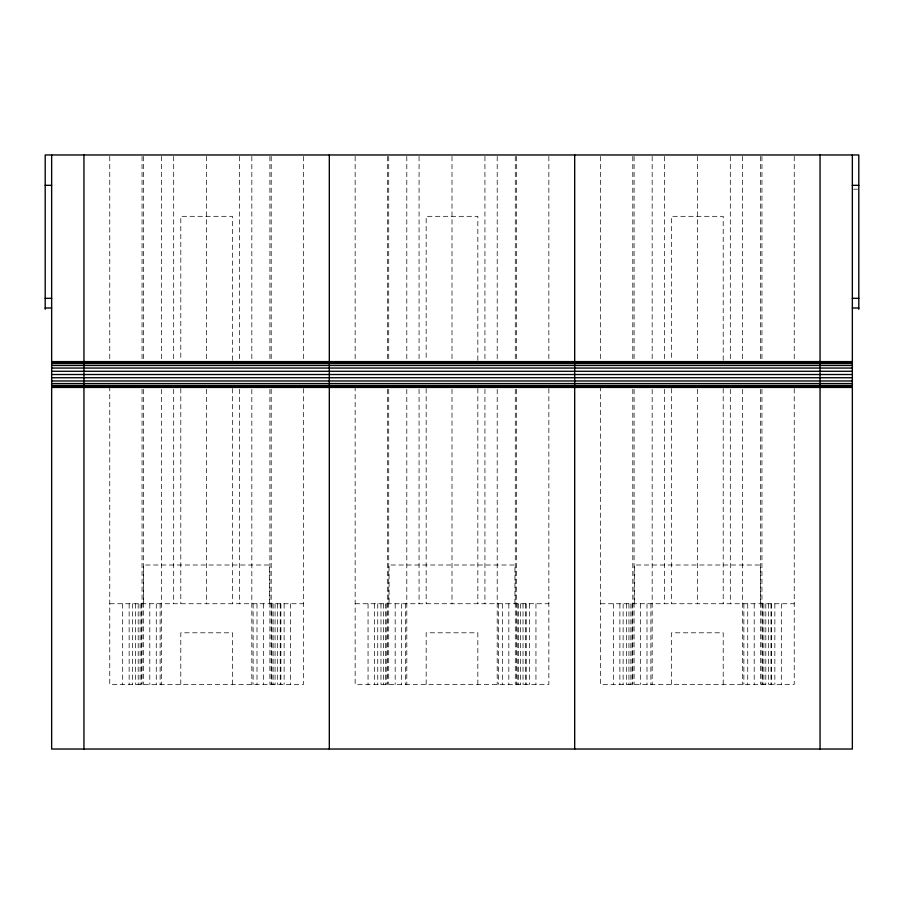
<?xml version="1.0" encoding="UTF-8"?>
<svg xmlns="http://www.w3.org/2000/svg" width="904" height="904" viewBox="0 0 904 904"><rect width="100%" height="100%" fill="white"/><g stroke="black" fill="none" stroke-linecap="round" stroke-linejoin="round"><path stroke-width="0.68" stroke-dasharray="4.52 3.39" d="M853.636 189.196L857.512 189.196M109.768 603.748L303.484 603.748M355.148 603.748L548.852 603.748M600.516 603.748L794.232 603.748M794.232 156.381L794.232 361.114M794.232 388.573L794.232 684.452L600.516 684.452L600.516 388.065M781.316 603.748L781.316 684.452M774.852 603.748L774.852 684.452M771.632 603.748L771.632 684.452M770.988 603.748L770.988 684.452M768.4 603.748L768.4 684.452M765.812 603.748L765.812 684.452M763.88 603.748L763.88 684.452M762.592 603.748L762.592 684.452M761.948 156.381L761.948 361.012M761.948 389.24L761.948 684.452M760.648 156.381L760.648 361.114M760.648 389.353L760.648 684.452M760.332 603.748L760.332 565L634.416 565L634.416 603.748M754.196 603.748L754.196 684.452M747.732 603.748L747.732 684.452M743.868 603.748L743.868 684.452M742.568 156.381L742.568 361.114M742.568 389.353L742.568 684.452M730.308 156.381L730.308 361.012M730.308 389.24L730.308 603.748M723.2 360.3L723.2 216.316L671.548 216.316L671.548 360.3M723.2 388.539L723.2 603.748M723.2 684.452L723.2 632.8L671.548 632.8L671.548 684.452M697.368 156.381L697.368 361.012M697.368 389.24L697.368 603.748M671.548 388.539L671.548 603.748M664.44 156.381L664.44 361.012M664.44 389.24L664.44 603.748M652.168 156.381L652.168 361.114M652.168 389.353L652.168 684.452M650.88 603.748L650.88 684.452M647.004 603.748L647.004 684.452M640.552 603.748L640.552 684.452M634.088 156.381L634.088 361.114M634.088 389.353L634.088 684.452M632.8 156.381L632.8 361.012M632.8 389.24L632.8 684.452M632.156 603.748L632.156 684.452M630.868 603.748L630.868 684.452M628.924 603.748L628.924 684.452M626.348 603.748L626.348 684.452M623.116 603.748L623.116 684.452M619.884 603.748L619.884 684.452M613.432 603.748L613.432 684.452M600.516 156.381L600.516 361.114M548.852 156.381L548.852 361.114M548.852 388.573L548.852 684.452L355.148 684.452L355.148 388.065M535.948 603.748L535.948 684.452M529.484 603.748L529.484 684.452M526.252 603.748L526.252 684.452M525.608 603.748L525.608 684.452M523.032 603.748L523.032 684.452M520.444 603.748L520.444 684.452M518.512 603.748L518.512 684.452M517.212 603.748L517.212 684.452M516.568 156.381L516.568 361.012M516.568 389.24L516.568 684.452M515.28 156.381L515.28 361.114M515.28 389.353L515.28 684.452M514.952 603.748L514.952 565L389.048 565L389.048 603.748M508.828 603.748L508.828 684.452M502.364 603.748L502.364 684.452M498.488 603.748L498.488 684.452M497.2 156.381L497.2 361.114M497.2 389.353L497.2 684.452M484.928 156.381L484.928 361.012M484.928 389.24L484.928 603.748M477.832 360.3L477.832 216.316L426.168 216.316L426.168 360.3M477.832 388.539L477.832 603.748M477.832 684.452L477.832 632.8L426.168 632.8L426.168 684.452M452 156.381L452 361.012M452 389.24L452 603.748M426.168 388.539L426.168 603.748M419.072 156.381L419.072 361.012M419.072 389.24L419.072 603.748M406.8 156.381L406.8 361.114M406.8 389.353L406.8 684.452M405.512 603.748L405.512 684.452M401.636 603.748L401.636 684.452M395.172 603.748L395.172 684.452M388.72 156.381L388.72 361.114M388.72 389.353L388.72 684.452M387.432 156.381L387.432 361.012M387.432 389.24L387.432 684.452M386.788 603.748L386.788 684.452M385.488 603.748L385.488 684.452M383.556 603.748L383.556 684.452M380.968 603.748L380.968 684.452M377.748 603.748L377.748 684.452M374.516 603.748L374.516 684.452M368.052 603.748L368.052 684.452M355.148 156.381L355.148 361.114M303.484 156.381L303.484 361.114M303.484 388.573L303.484 684.452L109.768 684.452L109.768 388.065M290.568 603.748L290.568 684.452M284.116 603.748L284.116 684.452M280.884 603.748L280.884 684.452M280.24 603.748L280.24 684.452M277.652 603.748L277.652 684.452M275.076 603.748L275.076 684.452M273.132 603.748L273.132 684.452M271.844 603.748L271.844 684.452M271.2 156.381L271.2 361.012M271.2 389.24L271.2 684.452M269.912 156.381L269.912 361.114M269.912 389.353L269.912 684.452M269.584 603.748L269.584 565L143.668 565L143.668 603.748M263.448 603.748L263.448 684.452M256.996 603.748L256.996 684.452M253.12 603.748L253.12 684.452M251.832 156.381L251.832 361.114M251.832 389.353L251.832 684.452M239.56 156.381L239.56 361.012M239.56 389.24L239.56 603.748M232.452 360.3L232.452 216.316L180.8 216.316L180.8 360.3M232.452 388.539L232.452 603.748M232.452 684.452L232.452 632.8L180.8 632.8L180.8 684.452M206.632 156.381L206.632 361.012M206.632 389.24L206.632 603.748M180.8 388.539L180.8 603.748M173.692 156.381L173.692 361.012M173.692 389.24L173.692 603.748M161.432 156.381L161.432 361.114M161.432 389.353L161.432 684.452M160.132 603.748L160.132 684.452M156.268 603.748L156.268 684.452M149.804 603.748L149.804 684.452M143.352 156.381L143.352 361.114M143.352 389.353L143.352 684.452M142.052 156.381L142.052 361.012M142.052 389.24L142.052 684.452M141.408 603.748L141.408 684.452M140.12 603.748L140.12 684.452M138.188 603.748L138.188 684.452M135.6 603.748L135.6 684.452M132.368 603.748L132.368 684.452M129.148 603.748L129.148 684.452M122.684 603.748L122.684 684.452M109.768 156.381L109.768 361.114"/><path stroke-width="1.36" d="M45.2 185.32L51.652 185.32M852.348 185.32L858.8 185.32M45.2 298.32L51.652 298.32M852.348 298.32L858.8 298.32M45.2 308.004L51.652 308.004M852.348 308.004L858.8 308.004M51.652 361.6L852.348 361.6M51.652 362.244L852.348 362.244M51.652 363.532L852.348 363.532M51.652 365.476L852.348 365.476M51.652 368.052L852.348 368.052M51.652 371.284L852.348 371.284M51.652 374.516L852.348 374.516M51.652 377.748L852.348 377.748M51.652 380.968L852.348 380.968M51.652 383.556L852.348 383.556M51.652 385.488L852.348 385.488M51.652 386.788L852.348 386.788M51.652 387.432L852.348 387.432M858.8 309.292L858.8 154.968L45.2 154.968L45.2 309.292M852.348 154.968L852.348 749.032L51.652 749.032L51.652 154.968M820.052 154.968L820.052 749.032M574.684 154.968L574.684 749.032M329.316 154.968L329.316 749.032M83.948 154.968L83.948 749.032"/></g></svg>
